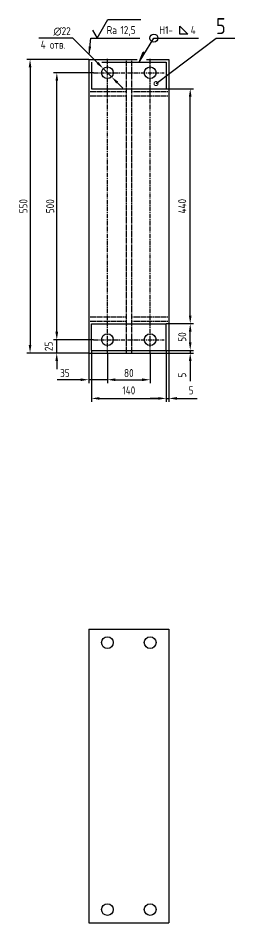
# Model space of a CAD drawing. Header units: millimetres. Extents: x -25976 to -4798, y -663 to 15440.
# Drawn here: x -9377 to -8971, y 4447 to 6142 of the extents above; entities that cross this region are included whole.
import ezdxf

# ---------------------------------------------------------------- set-up
doc = ezdxf.new("R2010")
doc.units = ezdxf.units.MM
doc.header["$LTSCALE"] = 0.25
doc.linetypes.add('CENTER', pattern=[50.8, 31.75, -6.35, 6.35, -6.35])
doc.linetypes.add('HIDDEN', pattern=[9.525, 6.35, -3.175])
for name, color, linetype in [('Bord', 1, 'Continuous'), ('Cen', 5, 'CENTER'), ('Con', 6, 'Continuous'), ('Dim', 7, 'Continuous'), ('Hide', 2, 'HIDDEN'), ('Text', 3, 'Continuous')]:
    doc.layers.add(name, color=color, linetype=linetype)
doc.styles.add('Style1', font='romans.shx', dxfattribs={"width": 0.8})
doc.dimstyles.new('Dia_5', dxfattribs={"dimscale": 5, "dimtxt": 3, "dimasz": 3, "dimexe": 1.25, "dimexo": 0, "dimgap": 1, "dimtad": 1, "dimtoh": 1, "dimdec": 3, "dimtxsty": 'Style1', "dimcen": 2.5, "dimclrt": 3, "dimadec": 0, "dimazin": 0, "dimtfac": 1, "dimtdec": 3, "dimtmove": 0, "dimatfit": 2, "dimfxl": 1, "dimarcsym": 0})
doc.dimstyles.new('Lin_5', dxfattribs={"dimscale": 5, "dimtxt": 3, "dimasz": 3, "dimexe": 1.25, "dimexo": 0, "dimgap": 1.5, "dimtad": 1, "dimdec": 1, "dimtxsty": 'Style1', "dimcen": 2.5, "dimclrt": 3, "dimadec": 0, "dimazin": 0, "dimtfac": 1, "dimtdec": 1, "dimtmove": 0, "dimatfit": 0, "dimfxl": 1, "dimarcsym": 0})
doc.dimstyles.new('Poz_5', dxfattribs={"dimscale": 5, "dimtxt": 6, "dimasz": 3, "dimexe": 1.25, "dimexo": 0, "dimgap": 1.5, "dimtad": 2, "dimtoh": 1, "dimtxsty": 'Style1', "dimblk": 'DOTSMALL', "dimcen": 2.5, "dimclrt": 6, "dimadec": 0, "dimazin": 0, "dimtfac": 1, "dimtmove": 0, "dimatfit": 3, "dimldrblk": 'DOTSMALL', "dimfxl": 1, "dimarcsym": 0})
doc.dimstyles.new('Svarka_5', dxfattribs={"dimscale": 5, "dimtxt": 3, "dimasz": 4, "dimexe": 1.25, "dimexo": 0, "dimgap": 1, "dimtad": 1, "dimtoh": 1, "dimdec": 0, "dimtxsty": 'Style1', "dimblk": 'Arrow', "dimcen": 2.5, "dimclrt": 3, "dimadec": 0, "dimazin": 0, "dimtfac": 1, "dimtdec": 0, "dimtmove": 0, "dimatfit": 3, "dimldrblk": 'Arrow', "dimfxl": 1, "dimarcsym": 0})

# ---------------------------------------------------------------- blocks, each defined once
blk = doc.blocks.new('*D286')
at = {"layer": 'Dim', "color": 0, "linetype": 'ByBlock', "lineweight": -2, "transparency": 16777216}
for p, q in [((-9244.4, 5514.6), (-9244.4, 5458.3)), ((-9209.4, 5513.6), (-9209.4, 5458.3)), ((-9259.4, 5464.6), (-9303.9, 5464.6)), ((-9209.4, 5464.6), (-9244.4, 5464.6)), ((-9194.4, 5464.6), (-9179.4, 5464.6))]:
    blk.add_line(p, q, dxfattribs=at)
at = {"layer": 'Dim', "color": 0, "transparency": 16777216}
for points in [[(-9259.4, 5467.1), (-9259.4, 5462.1), (-9244.4, 5464.6)], [(-9194.4, 5467.1), (-9194.4, 5462.1), (-9209.4, 5464.6)]]:
    blk.add_solid(points, dxfattribs=at)
at = {"layer": 'Dim', "color": 3, "transparency": 16777216, "insert": (-9289.1, 5477.1), "char_height": 15, "attachment_point": 5, "style": 'Style1'}
blk.add_mtext('35', dxfattribs=at)
blk = doc.blocks.new('*D287')
at = {"layer": 'Dim', "color": 0, "linetype": 'ByBlock', "lineweight": -2, "transparency": 16777216}
for p, q in [((-9209.4, 5514.6), (-9209.4, 5458.3)), ((-9129.4, 5513.6), (-9129.4, 5458.3)), ((-9194.4, 5464.6), (-9144.4, 5464.6))]:
    blk.add_line(p, q, dxfattribs=at)
at = {"layer": 'Dim', "color": 0, "transparency": 16777216}
for points in [[(-9194.4, 5467.1), (-9194.4, 5462.1), (-9209.4, 5464.6)], [(-9144.4, 5467.1), (-9144.4, 5462.1), (-9129.4, 5464.6)]]:
    blk.add_solid(points, dxfattribs=at)
at = {"layer": 'Dim', "color": 3, "transparency": 16777216, "insert": (-9169.4, 5477.1), "char_height": 15, "attachment_point": 5, "style": 'Style1'}
blk.add_mtext('80', dxfattribs=at)
blk = doc.blocks.new('*D288')
at = {"layer": 'Dim', "color": 0, "lineweight": -2, "transparency": 16777216}
for p, q in [((-9304.4, 5554.6), (-9304.4, 5569.6)), ((-9235.4, 5539.6), (-9310.7, 5539.6)), ((-9304.4, 5514.6), (-9304.4, 5539.6)), ((-9244.4, 5514.6), (-9310.7, 5514.6)), ((-9304.4, 5499.6), (-9304.4, 5484.6))]:
    blk.add_line(p, q, dxfattribs=at)
at = {"layer": 'Dim', "color": 0, "transparency": 16777216}
for points in [[(-9306.9, 5554.6), (-9301.9, 5554.6), (-9304.4, 5539.6)], [(-9306.9, 5499.6), (-9301.9, 5499.6), (-9304.4, 5514.6)]]:
    blk.add_solid(points, dxfattribs=at)
at = {"layer": 'Dim', "color": 3, "transparency": 16777216, "insert": (-9319.4, 5527.1), "char_height": 15, "attachment_point": 5, "rotation": 90, "style": 'Style1'}
blk.add_mtext('25', dxfattribs=at)
blk = doc.blocks.new('*D289')
at = {"layer": 'Dim', "color": 0, "linetype": 'ByBlock', "lineweight": -2, "transparency": 16777216}
for p, q in [((-9235.4, 6039.6), (-9310.4, 6039.6)), ((-9304.2, 5554.6), (-9304.2, 6024.6)), ((-9235.4, 5539.6), (-9310.4, 5539.6))]:
    blk.add_line(p, q, dxfattribs=at)
at = {"layer": 'Dim', "color": 0, "transparency": 16777216}
for points in [[(-9306.7, 6024.6), (-9301.7, 6024.6), (-9304.2, 6039.6)], [(-9306.7, 5554.6), (-9301.7, 5554.6), (-9304.2, 5539.6)]]:
    blk.add_solid(points, dxfattribs=at)
at = {"layer": 'Dim', "color": 3, "transparency": 16777216, "insert": (-9316.7, 5789.6), "char_height": 15, "attachment_point": 5, "rotation": 90, "style": 'Style1'}
blk.add_mtext('500', dxfattribs=at)
blk = doc.blocks.new('*D290')
at = {"layer": 'Dim', "color": 0, "linetype": 'ByBlock', "lineweight": -2, "transparency": 16777216}
for p, q in [((-9274.3, 6104.5), (-9309.6, 6104.5)), ((-9227.8, 6058), (-9274.3, 6104.5)), ((-9201.7, 6031.8), (-9217.2, 6047.3)), ((-9191, 6021.2), (-9180.4, 6010.6))]:
    blk.add_line(p, q, dxfattribs=at)
at = {"layer": 'Dim', "color": 0, "transparency": 16777216}
for points in [[(-9226, 6059.7), (-9229.6, 6056.2), (-9217.2, 6047.3)], [(-9189.3, 6022.9), (-9192.8, 6019.4), (-9201.7, 6031.8)]]:
    blk.add_solid(points, dxfattribs=at)
at = {"layer": 'Dim', "color": 3, "transparency": 16777216, "insert": (-9294.4, 6117), "char_height": 15, "attachment_point": 5, "style": 'Style1'}
blk.add_mtext('∅22', dxfattribs=at)
blk = doc.blocks.new('sherISO_01')
at = {"layer": 'Text'}
blk.add_line((4.04, 7), (16.36, 7), dxfattribs=at)
blk.add_lwpolyline([(-1.73, 3), (0, 0), (4.04, 7)], dxfattribs=at)
at = {"layer": 'Text', "style": 'Style1', "width": 0.8}
blk.add_text('Ra', height=3, dxfattribs=at).set_placement((3.58, 1.5))
blk.add_attdef('12,5', (8.73, 1.5), '', height=3, dxfattribs=at)
blk = doc.blocks.new('*D291')
at = {"layer": 'Dim', "color": 0, "linetype": 'ByBlock', "lineweight": -2, "transparency": 16777216}
for p, q in [((-9244.4, 6064.6), (-9360.7, 6064.6)), ((-9354.4, 6049.6), (-9354.4, 5529.6)), ((-9244.4, 5514.6), (-9360.7, 5514.6))]:
    blk.add_line(p, q, dxfattribs=at)
at = {"layer": 'Dim', "color": 0, "transparency": 16777216}
for points in [[(-9356.9, 6049.6), (-9351.9, 6049.6), (-9354.4, 6064.6)], [(-9356.9, 5529.6), (-9351.9, 5529.6), (-9354.4, 5514.6)]]:
    blk.add_solid(points, dxfattribs=at)
at = {"layer": 'Dim', "color": 3, "transparency": 16777216, "insert": (-9366.9, 5789.6), "char_height": 15, "attachment_point": 5, "rotation": 90, "style": 'Style1'}
blk.add_mtext('550', dxfattribs=at)
blk = doc.blocks.new('*D292')
at = {"layer": 'Dim', "color": 0, "lineweight": -2, "transparency": 16777216}
for p, q in [((-9239.4, 5519.6), (-9239.4, 5423.3)), ((-9099.4, 5519.6), (-9099.4, 5423.3)), ((-9224.4, 5429.6), (-9114.4, 5429.6))]:
    blk.add_line(p, q, dxfattribs=at)
at = {"layer": 'Dim', "color": 0, "transparency": 16777216}
for points in [[(-9224.4, 5432.1), (-9224.4, 5427.1), (-9239.4, 5429.6)], [(-9114.4, 5432.1), (-9114.4, 5427.1), (-9099.4, 5429.6)]]:
    blk.add_solid(points, dxfattribs=at)
at = {"layer": 'Dim', "color": 3, "transparency": 16777216, "insert": (-9169.4, 5444.6), "char_height": 15, "attachment_point": 5, "style": 'Style1'}
blk.add_mtext('140', dxfattribs=at)
blk = doc.blocks.new('*D293')
at = {"layer": 'Dim', "color": 0, "lineweight": -2, "transparency": 16777216}
for p, q in [((-9099.4, 5519.6), (-9099.4, 5423.3)), ((-9094.4, 5514.6), (-9094.4, 5423.3)), ((-9114.4, 5429.6), (-9129.4, 5429.6)), ((-9099.4, 5429.6), (-9094.4, 5429.6)), ((-9079.4, 5429.6), (-9041.4, 5429.6))]:
    blk.add_line(p, q, dxfattribs=at)
at = {"layer": 'Dim', "color": 0, "transparency": 16777216}
for points in [[(-9114.4, 5432.1), (-9114.4, 5427.1), (-9099.4, 5429.6)], [(-9079.4, 5432.1), (-9079.4, 5427.1), (-9094.4, 5429.6)]]:
    blk.add_solid(points, dxfattribs=at)
at = {"layer": 'Dim', "color": 3, "transparency": 16777216, "insert": (-9052.9, 5444.6), "char_height": 15, "attachment_point": 5, "style": 'Style1'}
blk.add_mtext('5', dxfattribs=at)
blk = doc.blocks.new('*D294')
at = {"layer": 'Dim', "color": 0, "lineweight": -2, "transparency": 16777216}
for p, q in [((-9054.4, 5534.6), (-9054.4, 5549.6)), ((-9099.4, 5519.6), (-9048.2, 5519.6)), ((-9094.4, 5514.6), (-9048.2, 5514.6)), ((-9054.4, 5519.6), (-9054.4, 5514.6)), ((-9054.4, 5499.6), (-9054.4, 5461.6))]:
    blk.add_line(p, q, dxfattribs=at)
at = {"layer": 'Dim', "color": 0, "transparency": 16777216}
for points in [[(-9056.9, 5534.6), (-9051.9, 5534.6), (-9054.4, 5519.6)], [(-9056.9, 5499.6), (-9051.9, 5499.6), (-9054.4, 5514.6)]]:
    blk.add_solid(points, dxfattribs=at)
at = {"layer": 'Dim', "color": 3, "transparency": 16777216, "insert": (-9069.4, 5473.1), "char_height": 15, "attachment_point": 5, "rotation": 90, "style": 'Style1'}
blk.add_mtext('5', dxfattribs=at)
blk = doc.blocks.new('*D295')
at = {"layer": 'Dim', "color": 0, "lineweight": -2, "transparency": 16777216}
for p, q in [((-9099.4, 5569.6), (-9048.2, 5569.6)), ((-9054.4, 5534.6), (-9054.4, 5554.6)), ((-9099.4, 5519.6), (-9048.2, 5519.6))]:
    blk.add_line(p, q, dxfattribs=at)
at = {"layer": 'Dim', "color": 0, "transparency": 16777216}
for points in [[(-9056.9, 5554.6), (-9051.9, 5554.6), (-9054.4, 5569.6)], [(-9056.9, 5534.6), (-9051.9, 5534.6), (-9054.4, 5519.6)]]:
    blk.add_solid(points, dxfattribs=at)
at = {"layer": 'Dim', "color": 3, "transparency": 16777216, "insert": (-9069.4, 5544.6), "char_height": 15, "attachment_point": 5, "rotation": 90, "style": 'Style1'}
blk.add_mtext('50', dxfattribs=at)
blk = doc.blocks.new('*D296')
at = {"layer": 'Dim', "color": 0, "lineweight": -2, "transparency": 16777216}
for p, q in [((-9099.4, 6009.6), (-9048.2, 6009.6)), ((-9054.4, 5584.6), (-9054.4, 5994.6)), ((-9099.4, 5569.6), (-9048.2, 5569.6))]:
    blk.add_line(p, q, dxfattribs=at)
at = {"layer": 'Dim', "color": 0, "transparency": 16777216}
for points in [[(-9056.9, 5994.6), (-9051.9, 5994.6), (-9054.4, 6009.6)], [(-9056.9, 5584.6), (-9051.9, 5584.6), (-9054.4, 5569.6)]]:
    blk.add_solid(points, dxfattribs=at)
at = {"layer": 'Dim', "color": 3, "transparency": 16777216, "insert": (-9069.4, 5789.6), "char_height": 15, "attachment_point": 5, "rotation": 90, "style": 'Style1'}
blk.add_mtext('440', dxfattribs=at)
blk = doc.blocks.new('_DotSmall')
at = {"color": 0, "linetype": 'ByBlock', "const_width": 0.5}
blk.add_lwpolyline([(-0.0625, 0, 1), (0.0625, 0, 1)], format="xyb", close=True, dxfattribs=at)
blk = doc.blocks.new('Arrow')
blk.add_hatch(color=256).paths.add_polyline_path([(0, 0), (-1, 0), (-1, -0.167)])
blk.add_line((-1, 0), (-1, -0.167))
at = {"color": 0, "linetype": 'ByBlock', "lineweight": -2}
for q in [(-1, 0), (-1, -0.167)]:
    blk.add_line((0, 0), q, dxfattribs=at)
blk = doc.blocks.new('svarka02')
at = {"layer": 'Text'}
for p, q in [((9.73, 1.5), (9.73, 4.5)), ((9.73, 4.5), (12.73, 1.5)), ((12.73, 1.5), (9.73, 1.5))]:
    blk.add_line(p, q, dxfattribs=at)
at = {"layer": 'Text', "style": 'Style1', "width": 0.8}
for tag, p in [('Т1-', (2, 1.5)), ('6', (13.78, 1.5))]:
    blk.add_attdef(tag, p, '', height=3, dxfattribs=at)
blk = doc.blocks.new('svarka04')
at = {"layer": 'Text'}
blk.add_circle((0, 0), 1.5, dxfattribs=at)

msp = doc.modelspace()

# ---------------------------------------------------------------- linework, layer by layer
at = {"layer": 'Cen'}
for p, q in [((-9209.43067, 5513.56898), (-9209.43067, 6065.56898)), ((-9129.43067, 5513.56898), (-9129.43067, 6065.56898)), ((-9235.43067, 6039.56898), (-9103.43067, 6039.56898)), ((-9235.43067, 5539.56898), (-9103.43067, 5539.56898))]:
    msp.add_line(p, q, dxfattribs=at)
at = {"layer": 'Con'}
for p, q in [((-9244.43067, 6064.56898), (-9244.43067, 5514.56898)), ((-9244.43067, 6064.56898), (-9153.91194, 6064.56898)), ((-9239.43067, 6059.56898), (-9239.43067, 6009.56898)), ((-9220.10404, 6059.56898), (-9099.43067, 6059.56898)), ((-9136.26496, 6064.56898), (-9094.43067, 6064.56898)), ((-9099.43067, 6059.56898), (-9099.43067, 6009.56898)), ((-9094.43067, 6064.56898), (-9094.43067, 5514.56898)), ((-9239.43067, 6009.56898), (-9099.43067, 6009.56898)), ((-9239.43067, 5519.56898), (-9239.43067, 5569.56898)), ((-9239.43067, 5569.56898), (-9099.43067, 5569.56898)), ((-9099.43067, 5519.56898), (-9099.43067, 5569.56898)), ((-9244.43067, 5514.56898), (-9094.43067, 5514.56898)), ((-9239.43067, 5519.56898), (-9099.43067, 5519.56898)), ((-9244.43067, 4997.18662), (-9244.43067, 4447.18662)), ((-9244.43067, 4997.18662), (-9094.43067, 4997.18662)), ((-9094.43067, 4997.18662), (-9094.43067, 4447.18662)), ((-9244.43067, 4447.18662), (-9094.43067, 4447.18662))]:
    msp.add_line(p, q, dxfattribs=at)
for centre in [(-9209.43067, 6039.56898), (-9129.43067, 6039.56898), (-9209.43067, 5539.56898), (-9129.43067, 5539.56898), (-9209.43067, 4972.18662), (-9129.43067, 4972.18662), (-9209.43067, 4472.18662), (-9129.43067, 4472.18662)]:
    msp.add_circle(centre, 11, dxfattribs=at)
at = {"layer": 'Dim'}
msp.add_line((-9309.57353, 6104.45431), (-9338.01084, 6104.45431), dxfattribs=at)
at = {"layer": 'Hide'}
for p, q in [((-9174.43067, 6064.56898), (-9174.43067, 5514.56898)), ((-9164.43067, 6064.56898), (-9164.43067, 5514.56898)), ((-9244.43067, 6004.56898), (-9174.43067, 6004.56898)), ((-9164.43067, 6004.56898), (-9094.43067, 6004.56898)), ((-9244.43067, 5996.56898), (-9174.43067, 5996.56898)), ((-9164.43067, 5996.56898), (-9094.43067, 5996.56898)), ((-9244.43067, 5582.56898), (-9174.43067, 5582.56898)), ((-9164.43067, 5582.56898), (-9094.43067, 5582.56898)), ((-9244.43067, 5574.56898), (-9174.43067, 5574.56898)), ((-9164.43067, 5574.56898), (-9094.43067, 5574.56898))]:
    msp.add_line(p, q, dxfattribs=at)

# ---------------------------------------------------------------- block references
at = {"layer": 'Dim', "xscale": 5, "yscale": 5}
for name, p, zscale, values in [('sherISO_01', (-9228.63259, 6104.45431), 5, {'12,5': '12,5'}), ('svarka02', (-9122.47687, 6104.45431), 4, {'6': '4', 'Т1-': 'Н1-'})]:
    msp.add_blockref(name, p, dxfattribs=dict(at, zscale=zscale)).add_auto_attribs(values)
at = {"layer": 'Dim', "xscale": 5, "yscale": 5, "zscale": 4}
msp.add_blockref('svarka04', (-9122.47687, 6104.45431), dxfattribs=at)

# ---------------------------------------------------------------- texts
at = {"layer": 'Con', "style": 'Style1', "width": 0.8}
msp.add_text('5', height=30, dxfattribs=at).set_placement((-9006.05636, 6111.95431))
at = {"layer": 'Text', "style": 'Style1', "width": 0.8}
msp.add_text('4 отв.', height=15, dxfattribs=at).set_placement((-9334.4356, 6084.54689))

# ---------------------------------------------------------------- dimensions: what is measured, and where the dimension line sits
at = {"layer": 'Dim'}
dim = msp.add_diameter_dim_2p(p1=(-9201.65419, 6031.78911), p2=(-9217.20716, 6047.34884), dimstyle='Dia_5', override={"dimarcsym": 1}, dxfattribs=at)
dim.commit()
dim.dimension.update_dxf_attribs({"geometry": '*D290', "text_midpoint": (-9294.43067, 6104.45431), "dimtype": 163})
for base, p1, p2, picture, middle in [((-9354.43067, 5514.56898), (-9244.43067, 6064.56898), (-9244.43067, 5514.56898), '*D291', (-9366.93067, 5789.56898)), ((-9304.1604, 6039.56898), (-9235.43067, 5539.56898), (-9235.43067, 6039.56898), '*D289', (-9316.6604, 5789.56898))]:
    dim = msp.add_linear_dim(base=base, p1=p1, p2=p2, angle=90, dimstyle='Dia_5', override={"dimarcsym": 1}, dxfattribs=at)
    dim.commit()
    dim.dimension.update_dxf_attribs({"geometry": picture, "text_midpoint": middle})
for base, p1, p2, picture, middle in [((-9054.43067, 6009.56898), (-9099.43067, 5569.56898), (-9099.43067, 6009.56898), '*D296', (-9069.43067, 5789.56898)), ((-9054.43067, 5569.56898), (-9099.43067, 5519.56898), (-9099.43067, 5569.56898), '*D295', (-9069.43067, 5544.56898))]:
    dim = msp.add_linear_dim(base=base, p1=p1, p2=p2, angle=90, dimstyle='Lin_5', dxfattribs=at)
    dim.commit()
    dim.dimension.update_dxf_attribs({"geometry": picture, "text_midpoint": middle})
dim = msp.add_linear_dim(base=(-9304.43067, 5539.56898), p1=(-9244.43067, 5514.56898), p2=(-9235.43067, 5539.56898), angle=90, dimstyle='Lin_5', override={"dimtdec": 3}, dxfattribs=at)
dim.commit()
dim.dimension.update_dxf_attribs({"geometry": '*D288', "text_midpoint": (-9304.43067, 5527.06898), "dimtype": 160})
for base, angle, picture, middle in [((-9054.43067, 5519.56898), 90, '*D294', (-9054.43067, 5473.06898)), ((-9099.43067, 5429.56898), 180, '*D293', (-9052.93067, 5429.56898))]:
    dim = msp.add_linear_dim(base=base, p1=(-9094.43067, 5514.56898), p2=(-9099.43067, 5519.56898), angle=angle, dimstyle='Lin_5', dxfattribs=at)
    dim.commit()
    dim.dimension.update_dxf_attribs({"geometry": picture, "text_midpoint": middle, "dimtype": 160})
dim = msp.add_linear_dim(base=(-9209.43067, 5464.56898), p1=(-9244.43067, 5514.56898), p2=(-9209.43067, 5513.56898), dimstyle='Dia_5', override={"dimarcsym": 1}, dxfattribs=at)
dim.commit()
dim.dimension.update_dxf_attribs({"geometry": '*D286', "text_midpoint": (-9289.14496, 5464.56898), "dimtype": 160})
dim = msp.add_linear_dim(base=(-9099.43067, 5429.56898), p1=(-9239.43067, 5519.56898), p2=(-9099.43067, 5519.56898), dimstyle='Lin_5', dxfattribs=at)
dim.commit()
dim.dimension.update_dxf_attribs({"geometry": '*D292', "text_midpoint": (-9169.43067, 5444.56898)})
dim = msp.add_linear_dim(base=(-9129.43067, 5464.56898), p1=(-9209.43067, 5514.56898), p2=(-9129.43067, 5513.56898), dimstyle='Dia_5', override={"dimarcsym": 1}, dxfattribs=at)
dim.commit()
dim.dimension.update_dxf_attribs({"geometry": '*D287', "text_midpoint": (-9169.43067, 5477.06898)})

# ---------------------------------------------------------------- leaders
at = {"layer": 'Bord', "annotation_type": 0, "has_hookline": 1, "hookline_direction": 0}
msp.add_leader([(-9118.46742, 6019.23973), (-9006.05636, 6104.45431), (-8979.20074, 6104.45431)], dimstyle='Poz_5', dxfattribs=at)
at = {"layer": 'Dim'}
for points, dimstyle in [([(-9243.86636, 6074.01964), (-9240.55412, 6104.45431), (-9148.94102, 6104.45431)], 'Dia_5'), ([(-9150.06404, 6059.56898), (-9122.47687, 6104.45431), (-9038.9865, 6104.45431)], 'Svarka_5')]:
    msp.add_leader(points, dimstyle=dimstyle, dxfattribs=at)

doc.saveas('drawing.dxf')
